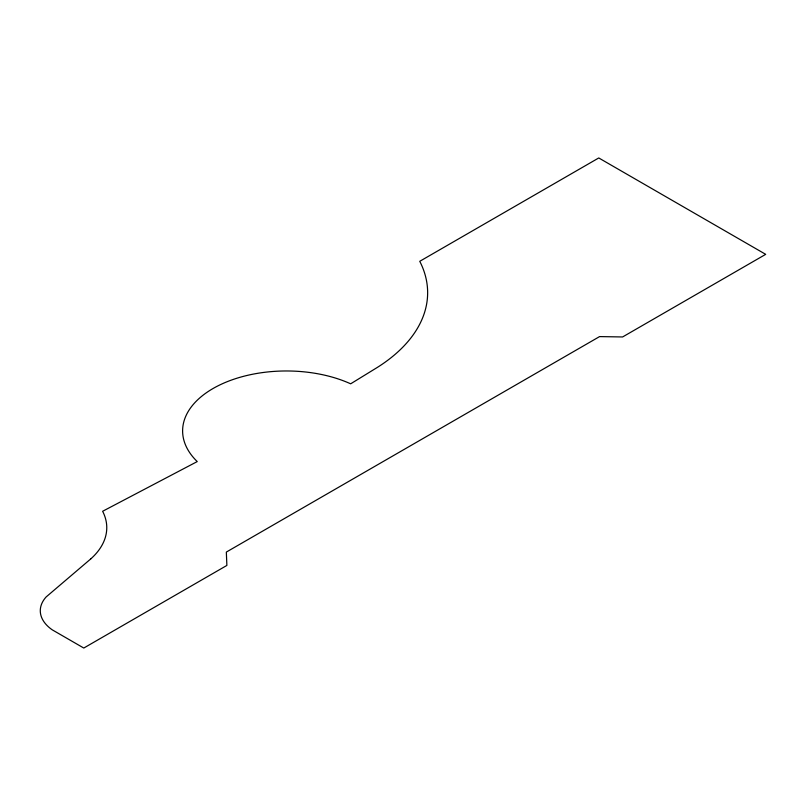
<?xml version="1.0" encoding="UTF-8"?>
<svg xmlns="http://www.w3.org/2000/svg" width="806" height="806" viewBox="0 0 806 806"><rect width="100%" height="100%" fill="white"/><g stroke="black" fill="none" stroke-linecap="round" stroke-linejoin="round"><path stroke-width="1.21" d="M90.715 558.951L46.113 596.974A51.725 29.862 0 0 0 52.269 629.849L83.784 648.044L226.879 565.429L226.335 552.08L599.573 336.596L622.605 336.958L765.7 254.343L598.757 157.956L419.755 261.305A191.596 110.613 0 0 1 377.087 367.576L350.66 383.817A103.823 59.936 0 0 0 217.942 385.862A103.823 59.936 0 0 0 197.238 461.576L102.624 511.276A99.45 57.417 0 0 1 90.715 558.951"/></g></svg>
